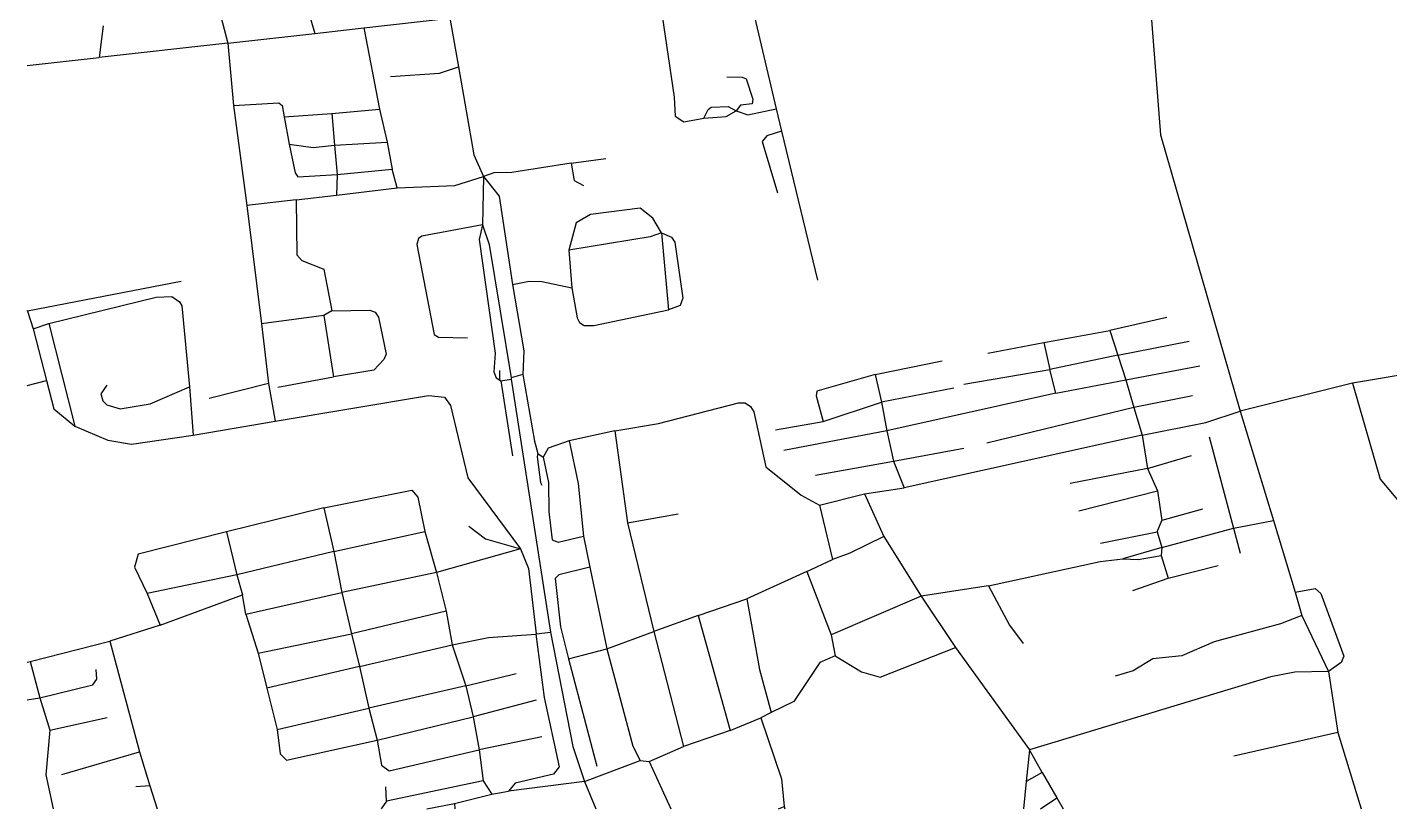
# Model space of a CAD drawing. Header units: inches. Extents: x 13525472 to 13532952, y 3654447 to 3658947.
# Drawn here: x 13525472 to 13527238, y 3654447 to 3655460 of the extents above; entities that cross this region are included whole.
import ezdxf

# ---------------------------------------------------------------- set-up
doc = ezdxf.new("R2010")
doc.units = ezdxf.units.IN
doc.header["$MEASUREMENT"] = 0

msp = doc.modelspace()

# ---------------------------------------------------------------- linework, layer by layer
for points in [[(13525673.3, 3655664.5), (13525732, 3655439.7)], [(13526918.7, 3655602.6), (13526940.5, 3655320.8), (13527044.1, 3654962.8)], [(13526405.4, 3655513), (13526442.7, 3655354.6)], [(13525829.7, 3655504.1), (13525844.6, 3655452.3)], [(13526294.2, 3655499.7), (13526295, 3655475.3), (13526310.3, 3655369.7), (13526311.6, 3655345), (13526323.1, 3655338), (13526349, 3655342.4)], [(13525908.1, 3655459.6), (13526019.8, 3655472.1)], [(13526019.8, 3655472.1), (13526031.1, 3655409.2)], [(13525570.3, 3655462.3), (13525565.1, 3655421.3)], [(13525732, 3655439.7), (13525844.6, 3655452.3)], [(13525844.6, 3655452.3), (13525908.1, 3655459.6)], [(13525908.1, 3655459.6), (13525928.7, 3655354.1)], [(13525732, 3655439.7), (13525565.1, 3655421.3)], [(13525732, 3655439.7), (13525739.3, 3655358.9)], [(13525472, 3655410.9), (13525565.1, 3655421.3)], [(13525942.7, 3655396.6), (13526006.5, 3655400.9), (13526031.1, 3655409.2)], [(13526031.1, 3655409.2), (13526050.9, 3655295.2), (13526063.2, 3655266.9)], [(13526378.7, 3655396.1), (13526398.5, 3655395.5), (13526403.8, 3655393.5), (13526412.3, 3655367.1), (13526411.3, 3655361.3), (13526396.2, 3655359.3), (13526390.7, 3655351.9)], [(13525739.3, 3655358.9), (13525797.9, 3655362.5), (13525802.4, 3655358.8), (13525805.2, 3655344.2)], [(13525739.3, 3655358.9), (13525756.7, 3655229.4)], [(13525805.2, 3655344.2), (13525866.6, 3655348.4)], [(13525866.6, 3655348.4), (13525928.7, 3655354.1)], [(13525866.6, 3655348.4), (13525870.4, 3655307.5)], [(13525928.7, 3655354.1), (13525938.6, 3655311.5)], [(13526349, 3655342.4), (13526354.3, 3655353.9), (13526358.5, 3655356.7), (13526380.4, 3655357.6), (13526390.7, 3655351.9)], [(13526349, 3655342.4), (13526377.9, 3655344.5), (13526390.7, 3655351.9)], [(13526390.7, 3655351.9), (13526405.8, 3655346.9), (13526442.7, 3655354.6)], [(13526442.7, 3655354.6), (13526449.7, 3655325.6)], [(13525805.2, 3655344.2), (13525811.3, 3655308.7)], [(13525870.4, 3655307.5), (13525938.6, 3655311.5)], [(13525938.6, 3655311.5), (13525945.1, 3655276.5)], [(13526449.7, 3655325.6), (13526430.6, 3655319.8), (13526424.4, 3655312.3), (13526444.2, 3655245.6)], [(13526449.7, 3655325.6), (13526496.2, 3655132.6)], [(13525811.3, 3655308.7), (13525819.4, 3655271.5), (13525822.5, 3655266.5), (13525873.6, 3655269.7)], [(13525811.3, 3655308.7), (13525842.4, 3655304.6), (13525870.4, 3655307.5)], [(13525870.4, 3655307.5), (13525873.6, 3655269.7)], [(13525873.6, 3655269.7), (13525945.1, 3655276.5)], [(13525951.4, 3655252.1), (13525945.1, 3655276.5)], [(13526176.8, 3655284.4), (13526100, 3655272), (13526076.8, 3655271.5), (13526063.2, 3655266.9)], [(13526176.8, 3655284.4), (13526221.7, 3655290.1)], [(13526176.8, 3655284.4), (13526180.9, 3655261.7), (13526192.7, 3655255.1)], [(13525873.6, 3655269.7), (13525872.8, 3655242.6)], [(13525951.4, 3655252.1), (13526026.2, 3655255.1), (13526063.2, 3655266.9)], [(13526063.2, 3655266.9), (13526061.8, 3655204.1)], [(13526063.2, 3655266.9), (13526083.6, 3655241.5), (13526100.7, 3655127)], [(13525820.7, 3655236.5), (13525872.8, 3655242.6)], [(13525872.8, 3655242.6), (13525951.4, 3655252.1)], [(13525820.7, 3655236.5), (13525756.7, 3655229.4)], [(13525756.7, 3655229.4), (13525775.7, 3655076)], [(13525820.7, 3655236.5), (13525821.3, 3655165.4), (13525827.7, 3655158), (13525856.6, 3655146.8), (13525866.7, 3655092.6)], [(13526294.1, 3655194), (13526282.9, 3655212.8), (13526266.4, 3655226), (13526201.8, 3655217.5), (13526183.6, 3655206.9), (13526173.8, 3655171.4)], [(13526061.8, 3655204.1), (13525983.4, 3655189.6), (13525979.1, 3655186.4), (13525976.9, 3655178.7), (13525999.5, 3655062), (13526005.1, 3655058.6), (13526042.7, 3655057.6)], [(13526061.8, 3655204.1), (13526057.6, 3655185.1), (13526078.6, 3655037.9), (13526076.7, 3655013.5), (13526079.6, 3655005.7), (13526084.2, 3655003.1)], [(13526061.8, 3655204.1), (13526070.8, 3655178.9), (13526099.2, 3655006.1)], [(13526294.1, 3655194), (13526279.2, 3655188.6), (13526173.8, 3655171.4)], [(13526294.1, 3655194), (13526306.9, 3655188.4), (13526311.1, 3655181.6), (13526321.6, 3655109.1), (13526318.1, 3655099.7), (13526303.1, 3655094.1)], [(13526294.1, 3655194), (13526303.1, 3655094.1)], [(13526173.8, 3655171.4), (13526177.8, 3655122.7)], [(13525671.7, 3655130.6), (13525472.2, 3655092.3)], [(13526100.7, 3655127), (13526122.3, 3655131.1), (13526139, 3655130.6), (13526177.8, 3655122.7)], [(13526100.7, 3655127), (13526115.5, 3655040.8), (13526114.1, 3655010.2)], [(13526177.8, 3655122.7), (13526184.5, 3655083.6), (13526187.6, 3655077.5), (13526193.7, 3655073.8), (13526206.2, 3655073.6), (13526303.1, 3655094.1)], [(13525500.1, 3655076.2), (13525638.9, 3655110.6), (13525659.2, 3655111.4), (13525669.5, 3655104.4), (13525672.5, 3655099.2), (13525682.1, 3654994.3)], [(13525472.2, 3655092.3), (13525472, 3655093)], [(13525472.2, 3655092.3), (13525479.7, 3655069.6)], [(13525856.2, 3655086.6), (13525775.7, 3655076)], [(13525866.7, 3655092.6), (13525856.2, 3655086.6)], [(13525856.2, 3655086.6), (13525868.9, 3655007.2)], [(13525866.7, 3655092.6), (13525916.2, 3655093.8), (13525923.1, 3655091.1), (13525927.2, 3655084.6), (13525937, 3655036.8), (13525934, 3655029.7), (13525921.3, 3655015.9), (13525868.9, 3655007.2)], [(13526948.7, 3655084.1), (13526875.2, 3655067.4)], [(13525479.7, 3655069.6), (13525500.1, 3655076.2)], [(13525479.7, 3655069.6), (13525497.2, 3655002.5)], [(13525500.1, 3655076.2), (13525533.7, 3654943.3)], [(13525775.7, 3655076), (13525784.6, 3654998.6)], [(13526789.3, 3655051.7), (13526875.2, 3655067.4)], [(13526875.2, 3655067.4), (13526885.4, 3655035.4)], [(13527550.3, 3655076.2), (13527274.6, 3655013.2), (13527189.3, 3654998.9)], [(13526716.7, 3655038.1), (13526789.3, 3655051.7)], [(13526789.3, 3655051.7), (13526797.2, 3655016.8)], [(13526885.4, 3655035.4), (13526977.7, 3655053.6)], [(13526885.4, 3655035.4), (13526797.2, 3655016.8)], [(13526885.4, 3655035.4), (13526895.8, 3655003.4)], [(13526084.2, 3655015.6), (13526084.2, 3655003.1)], [(13526570.7, 3655010.2), (13526657.7, 3655028.1)], [(13526685.7, 3654997.6), (13526797.2, 3655016.8)], [(13526804.9, 3654986.2), (13526797.2, 3655016.8)], [(13526895.8, 3655003.4), (13526991.7, 3655021.6)], [(13525472, 3654995.9), (13525497.2, 3655002.5)], [(13525497.2, 3655002.5), (13525506.6, 3654965.8), (13525533.7, 3654943.3)], [(13525575.2, 3654996.6), (13525567.5, 3654985.1), (13525570, 3654976), (13525575.3, 3654970.8), (13525592.6, 3654965.8), (13525631.5, 3654972.4), (13525682.1, 3654994.3)], [(13525682.1, 3654994.3), (13525686.9, 3654931.7)], [(13525784.6, 3654998.6), (13525707.7, 3654979.1)], [(13525784.6, 3654998.6), (13525793.2, 3654949.6)], [(13525796.7, 3654993.6), (13525868.9, 3655007.2)], [(13526084.2, 3655003.1), (13526085.7, 3655002.1)], [(13526085.7, 3655002.1), (13526099.2, 3655004.1)], [(13526085.7, 3655002.1), (13526100.7, 3654904.6)], [(13526114.1, 3655010.2), (13526099.2, 3655006.1)], [(13526099.2, 3655006.1), (13526099.2, 3655004.1)], [(13526099.2, 3655004.1), (13526150.2, 3654676.1)], [(13526114.1, 3655010.2), (13526129.4, 3654923.7), (13526133.7, 3654907.6)], [(13526570.7, 3655010.2), (13526495.3, 3654988.6), (13526494.3, 3654982.4), (13526503.5, 3654949.3)], [(13526570.7, 3655010.2), (13526579, 3654974.4)], [(13526804.9, 3654986.2), (13526895.8, 3655003.4)], [(13526895.8, 3655003.4), (13526906.2, 3654967.6)], [(13527189.3, 3654998.9), (13527044.1, 3654962.8)], [(13527189.3, 3654998.9), (13527225.3, 3654874.4), (13527247.7, 3654847.6)], [(13525793.2, 3654949.6), (13525991.9, 3654982.9), (13526012.7, 3654981), (13526020.7, 3654970), (13526042.9, 3654876.2), (13526111.4, 3654784.4)], [(13526672.7, 3654992.6), (13526579, 3654974.4)], [(13526804.9, 3654986.2), (13526585.8, 3654937)], [(13526982.2, 3654982.6), (13526906.2, 3654967.6)], [(13526233.3, 3654937), (13526290.1, 3654946.8), (13526393.8, 3654973.6), (13526402.2, 3654973.6), (13526409.3, 3654968.7), (13526413.7, 3654961.9), (13526429.1, 3654890.4), (13526475.1, 3654854), (13526498.8, 3654840.7)], [(13526503.5, 3654949.3), (13526579, 3654974.4)], [(13526579, 3654974.4), (13526585.8, 3654937)], [(13526906.2, 3654967.6), (13526715.7, 3654921.1)], [(13526906.2, 3654967.6), (13526916.8, 3654931.4)], [(13526916.8, 3654931.4), (13526999.5, 3654947.9), (13527044.1, 3654962.8)], [(13527044.1, 3654962.8), (13527086.9, 3654820.8)], [(13525533.7, 3654943.3), (13525576.3, 3654925), (13525607.2, 3654919.7), (13525686.9, 3654931.7)], [(13525686.9, 3654931.7), (13525793.2, 3654949.6)], [(13526441.7, 3654938.6), (13526503.5, 3654949.3)], [(13526174.2, 3654924.2), (13526147.3, 3654914.6), (13526140.7, 3654903.1)], [(13526233.3, 3654937), (13526174.2, 3654924.2)], [(13526174.2, 3654924.2), (13526186.1, 3654869.1), (13526192.9, 3654800.6)], [(13526233.3, 3654937), (13526250, 3654818.1)], [(13526585.8, 3654937), (13526452.7, 3654911.6)], [(13526585.8, 3654937), (13526594.6, 3654897.9)], [(13526916.8, 3654931.4), (13526608.3, 3654863.2)], [(13526916.8, 3654931.4), (13526923.6, 3654888.5)], [(13527003.7, 3654929.6), (13527035.1, 3654811.2)], [(13526133.7, 3654907.6), (13526132.9, 3654903.7), (13526137.3, 3654870.2), (13526138.7, 3654866.6)], [(13526133.7, 3654907.6), (13526140.7, 3654903.1)], [(13526594.6, 3654897.9), (13526685.7, 3654914.6)], [(13526923.6, 3654888.5), (13526980.7, 3654905.1)], [(13526140.7, 3654903.1), (13526147.4, 3654870), (13526147.8, 3654832.2), (13526152.5, 3654796), (13526160.1, 3654792.7), (13526192.9, 3654800.6)], [(13526493.7, 3654879.6), (13526594.6, 3654897.9)], [(13526594.6, 3654897.9), (13526608.3, 3654863.2)], [(13526923.6, 3654888.5), (13526823.7, 3654869.1)], [(13526923.6, 3654888.5), (13526936.7, 3654859.4)], [(13525856.5, 3654837.2), (13525970.4, 3654860.2), (13525978.4, 3654851), (13525987.3, 3654806.6)], [(13526498.8, 3654840.7), (13526556.9, 3654855.6)], [(13526556.9, 3654855.6), (13526608.3, 3654863.2)], [(13526556.9, 3654855.6), (13526582.3, 3654800.4)], [(13526834.7, 3654833.6), (13526936.7, 3654859.4)], [(13526936.7, 3654859.4), (13526942.2, 3654821.1)], [(13525856.5, 3654837.2), (13525730.4, 3654806.3)], [(13525856.5, 3654837.2), (13525869.3, 3654780.9)], [(13526498.8, 3654840.7), (13526515.6, 3654770.5)], [(13526995.2, 3654835.6), (13526942.2, 3654821.1)], [(13526250, 3654818.1), (13526315.7, 3654829.6)], [(13526250, 3654818.1), (13526284, 3654677.2)], [(13526936.2, 3654806.1), (13526942.2, 3654821.1)], [(13527035.1, 3654811.2), (13527086.9, 3654820.8)], [(13527086.9, 3654820.8), (13527115.2, 3654728.1)], [(13525730.4, 3654806.3), (13525615.6, 3654777.1), (13525611.1, 3654760.5), (13525627.4, 3654726.5)], [(13525730.4, 3654806.3), (13525743.5, 3654750.5)], [(13525869.3, 3654780.9), (13525987.3, 3654806.6)], [(13525987.3, 3654806.6), (13526002.2, 3654753.7)], [(13526044.2, 3654813.6), (13526065.7, 3654797.3), (13526111.4, 3654784.4)], [(13526192.9, 3654800.6), (13526201.1, 3654760.3)], [(13526582.3, 3654800.4), (13526538.1, 3654778.4), (13526515.6, 3654770.5)], [(13526582.3, 3654800.4), (13526630.4, 3654722.9)], [(13526862.7, 3654791.6), (13526936.2, 3654806.1)], [(13526936.2, 3654806.1), (13526942.2, 3654786.1)], [(13526942.2, 3654786.1), (13527035.1, 3654811.2)], [(13527035.1, 3654811.2), (13527043.7, 3654778.6)], [(13526111.4, 3654784.4), (13526002.2, 3654753.7)], [(13526111.4, 3654784.4), (13526121.6, 3654758.7), (13526131.7, 3654674.1)], [(13526942.2, 3654786.1), (13526891.9, 3654771.2)], [(13526942.2, 3654786.1), (13526941.7, 3654775.6)], [(13525869.3, 3654780.9), (13525743.5, 3654750.5)], [(13525869.3, 3654780.9), (13525879.9, 3654727.8)], [(13526482.4, 3654754.9), (13526515.6, 3654770.5)], [(13526717.7, 3654736.4), (13526862.4, 3654768), (13526891.9, 3654771.2)], [(13526891.9, 3654771.2), (13526911.7, 3654770.6), (13526941.7, 3654775.6)], [(13526941.7, 3654775.6), (13526950.7, 3654746.2)], [(13525743.5, 3654750.5), (13525627.4, 3654726.5)], [(13525743.5, 3654750.5), (13525751.1, 3654724.4)], [(13526002.2, 3654753.7), (13525879.9, 3654727.8)], [(13526002.2, 3654753.7), (13526015.1, 3654703.4)], [(13526201.1, 3654760.3), (13526161, 3654750.3), (13526156.2, 3654745.6), (13526163, 3654683.3), (13526173.4, 3654641.7)], [(13526201.1, 3654760.3), (13526223, 3654654.6)], [(13526482.4, 3654754.9), (13526404.5, 3654719.6)], [(13526482.4, 3654754.9), (13526513.8, 3654672.8)], [(13526904.7, 3654730.1), (13526950.7, 3654746.2)], [(13526950.7, 3654746.2), (13527015.2, 3654762.6)], [(13526717.7, 3654736.4), (13526630.4, 3654722.9)], [(13526717.7, 3654736.4), (13526744.8, 3654685.2), (13526762.7, 3654661.6)], [(13527115.2, 3654728.1), (13527140.9, 3654732.7), (13527148.4, 3654726.1), (13527178.3, 3654645.1), (13527174.8, 3654636.7), (13527158.2, 3654625.4)], [(13525627.4, 3654726.5), (13525644.3, 3654685.3)], [(13525644.3, 3654685.3), (13525751.1, 3654724.4)], [(13525755.5, 3654699.4), (13525751.1, 3654724.4)], [(13525755.5, 3654699.4), (13525879.9, 3654727.8)], [(13525879.9, 3654727.8), (13525892.1, 3654673.9)], [(13526341.7, 3654697.6), (13526404.5, 3654719.6)], [(13526404.5, 3654719.6), (13526421.1, 3654627.6), (13526436.3, 3654572)], [(13526630.4, 3654722.9), (13526513.8, 3654672.8)], [(13526630.4, 3654722.9), (13526675.2, 3654656.4)], [(13527115.2, 3654728.1), (13527123.7, 3654697.6)], [(13525755.5, 3654699.4), (13525771.4, 3654648.9)], [(13526015.1, 3654703.4), (13525892.1, 3654673.9)], [(13526015.1, 3654703.4), (13526022.9, 3654659.9)], [(13526341.7, 3654697.6), (13526284, 3654677.2)], [(13526341.7, 3654697.6), (13526383.1, 3654548.8)], [(13527123.7, 3654697.6), (13527096, 3654686.9), (13527010.1, 3654663.7), (13526968.1, 3654645.3), (13526930.9, 3654641.5), (13526905.1, 3654625.9), (13526881.7, 3654619.1)], [(13527123.7, 3654697.6), (13527158.2, 3654625.4)], [(13525644.3, 3654685.3), (13525579.2, 3654664.7)], [(13526131.7, 3654674.1), (13526150.2, 3654676.1)], [(13526150.2, 3654676.1), (13526178.9, 3654527.8), (13526194.3, 3654482.5)], [(13526223, 3654654.6), (13526284, 3654677.2)], [(13526284, 3654677.2), (13526322.4, 3654527.8)], [(13525475.8, 3654638.2), (13525579.2, 3654664.7)], [(13525579.2, 3654664.7), (13525617.6, 3654520.9)], [(13525771.4, 3654648.9), (13525892.1, 3654673.9)], [(13525892.1, 3654673.9), (13525902.6, 3654631.8)], [(13525902.6, 3654631.8), (13526022.9, 3654659.9)], [(13526022.9, 3654659.9), (13526069.9, 3654669.4), (13526131.2, 3654673.6)], [(13526022.9, 3654659.9), (13526040.6, 3654606.8)], [(13526131.2, 3654673.6), (13526142, 3654591.3), (13526161.2, 3654501.4), (13526154.1, 3654492.1), (13526104.2, 3654480.5), (13526095.7, 3654470.1)], [(13526131.7, 3654674.1), (13526131.2, 3654673.6)], [(13526513.8, 3654672.8), (13526519, 3654645.5)], [(13525771.4, 3654648.9), (13525782.4, 3654603.7)], [(13526173.4, 3654641.7), (13526223, 3654654.6)], [(13526173.4, 3654641.7), (13526210.2, 3654502.6)], [(13526223, 3654654.6), (13526256.8, 3654528.2), (13526266.2, 3654509.6)], [(13526519, 3654645.5), (13526499.1, 3654636.8), (13526465.6, 3654586.1), (13526436.3, 3654572)], [(13526519, 3654645.5), (13526553.2, 3654624.7), (13526577.4, 3654618), (13526675.2, 3654656.4)], [(13526675.2, 3654656.4), (13526770.7, 3654523.5)], [(13525472, 3654637.2), (13525475.8, 3654638.2)], [(13525475.8, 3654638.2), (13525488.2, 3654591.1)], [(13525488.2, 3654591.1), (13525557, 3654607.7), (13525562.4, 3654615.3), (13525561.2, 3654627.6)], [(13525902.6, 3654631.8), (13525782.4, 3654603.7)], [(13525902.6, 3654631.8), (13525914.6, 3654577.8)], [(13526040.6, 3654606.8), (13526105.7, 3654622.6)], [(13527158.2, 3654625.4), (13527114.8, 3654624.4), (13527083.6, 3654618.2), (13526770.7, 3654523.5)], [(13527158.2, 3654625.4), (13527170.6, 3654546)], [(13526040.6, 3654606.8), (13525914.6, 3654577.8)], [(13526040.6, 3654606.8), (13526049.8, 3654566.3)], [(13525472, 3654588.5), (13525488.2, 3654591.1)], [(13525488.2, 3654591.1), (13525501.3, 3654549.3)], [(13525782.4, 3654603.7), (13525795.9, 3654550)], [(13526131.7, 3654588.1), (13526049.8, 3654566.3)], [(13525795.9, 3654550), (13525914.6, 3654577.8)], [(13525914.6, 3654577.8), (13525925.5, 3654536)], [(13526436.3, 3654572), (13526422.9, 3654565.1)], [(13525501.3, 3654549.3), (13525575.7, 3654565.6)], [(13525925.5, 3654536), (13526049.8, 3654566.3)], [(13526049.8, 3654566.3), (13526057.8, 3654523.6)], [(13526383.1, 3654548.8), (13526422.9, 3654565.1)], [(13526422.9, 3654565.1), (13526449.6, 3654486.1), (13526453.1, 3654450.2)], [(13525501.3, 3654549.3), (13525496, 3654491.2), (13525505.5, 3654447.2)], [(13525795.9, 3654550), (13525799.9, 3654518.3), (13525808.1, 3654510.4), (13525925.5, 3654536)], [(13525925.5, 3654536), (13525931.1, 3654503.9), (13525940.9, 3654496.3), (13526057.8, 3654523.6)], [(13526138.7, 3654540.6), (13526057.8, 3654523.6)], [(13526383.1, 3654548.8), (13526322.4, 3654527.8)], [(13527170.6, 3654546), (13527035.7, 3654515.6)], [(13527170.6, 3654546), (13527200.7, 3654447.2)], [(13525516.7, 3654491.6), (13525617.6, 3654520.9)], [(13525617.6, 3654520.9), (13525630.9, 3654477.1)], [(13526057.8, 3654523.6), (13526062.7, 3654483.6)], [(13526278.2, 3654508.6), (13526322.4, 3654527.8)], [(13526770.7, 3654523.5), (13526766.4, 3654482.5)], [(13526787.1, 3654494.4), (13526770.7, 3654523.5)], [(13526194.3, 3654482.5), (13526266.2, 3654509.6)], [(13526266.2, 3654509.6), (13526278.2, 3654508.6)], [(13526278.2, 3654508.6), (13526306.1, 3654447.2)], [(13526062.7, 3654483.6), (13525937.5, 3654456.9)], [(13526062.7, 3654483.6), (13526074.2, 3654466.1)], [(13526194.3, 3654482.5), (13526095.7, 3654470.1)], [(13526194.3, 3654482.5), (13526208.7, 3654447.2)], [(13526766.4, 3654482.5), (13526763.3, 3654447.2)], [(13526787.1, 3654494.4), (13526766.4, 3654482.5)], [(13526787.1, 3654494.4), (13526806.2, 3654461.3)], [(13525630.9, 3654477.1), (13525612.7, 3654475.6)], [(13525630.9, 3654477.1), (13525640.2, 3654447.2)], [(13525937.5, 3654456.9), (13525936.7, 3654475.6)], [(13526025.9, 3654454.2), (13526074.2, 3654466.1)], [(13526074.2, 3654466.1), (13526095.7, 3654470.1)], [(13525937.5, 3654456.9), (13525930.5, 3654447.2)], [(13525990, 3654447.2), (13526025.9, 3654454.2)], [(13526025.9, 3654454.2), (13526026.3, 3654447.2)], [(13526445.5, 3654447.2), (13526453.1, 3654450.2)], [(13526453.1, 3654450.2), (13526453.9, 3654447.2)], [(13526785.3, 3654447.2), (13526806.2, 3654461.3)], [(13526806.2, 3654461.3), (13526814.6, 3654447.2)]]:
    msp.add_lwpolyline(points)

doc.saveas('drawing.dxf')
